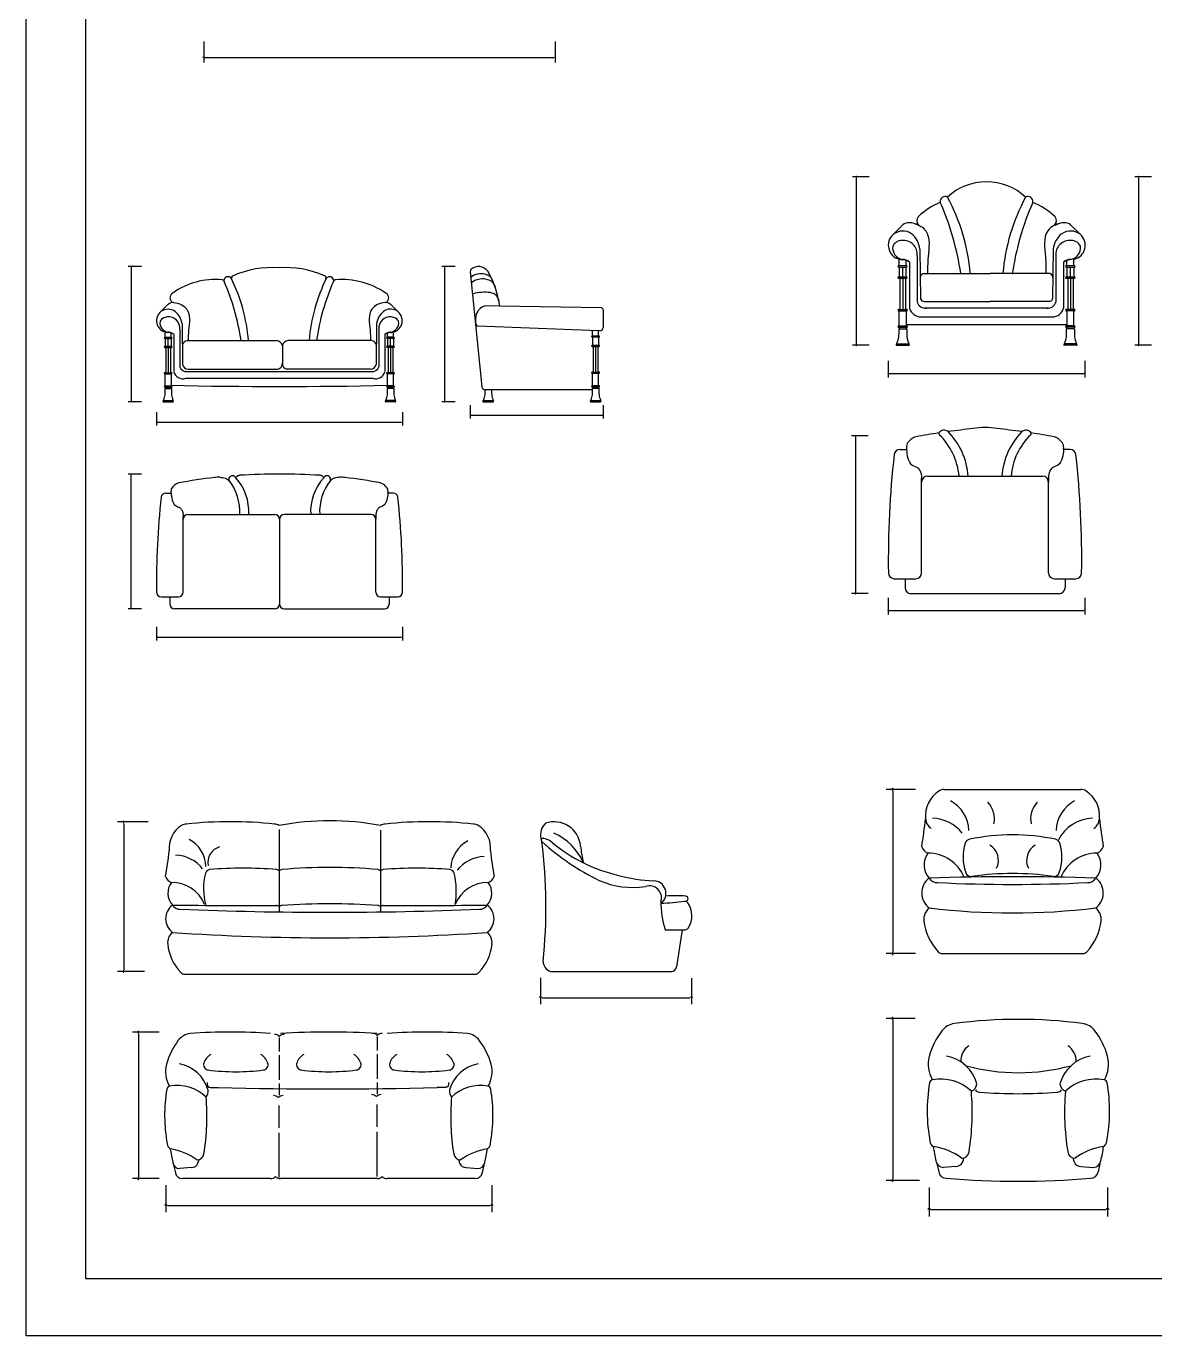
# Model space of a CAD drawing. Header units: inches. Extents: x 11.4 to 53.9, y 10.8 to 35.6.
# Drawn here: x 11.38 to 17.8, y 10.85 to 18.3 of the extents above; entities that cross this region are included whole.
import ezdxf

# ---------------------------------------------------------------- set-up
doc = ezdxf.new("R2010")
doc.units = ezdxf.units.IN
doc.header["$MEASUREMENT"] = 0
for name, color, linetype in [('02', 2, 'Continuous'), ('1', 1, 'Continuous'), ('kadrbm', 4, 'Continuous')]:
    doc.layers.add(name, color=color, linetype=linetype)

# ---------------------------------------------------------------- blocks, each defined once
blk = doc.blocks.new('kadrbm')
at = {"layer": 'kadrbm', "color": 4}
blk.add_lwpolyline([(0, 0), (0, 24.7972), (21, 24.7972), (21, 0), (0, 0)], close=True, dxfattribs=at)
blk.add_lwpolyline([(20.6631, 0.3257), (20.6631, 24.4603), (0.3369, 24.4603), (0.3369, 0.3257), (20.6631, 0.3257)], dxfattribs=at)

msp = doc.modelspace()

# ---------------------------------------------------------------- linework, layer by layer
at = {"layer": '02'}
for p, q in [((12.386, 18.2115), (12.386, 18.0912)), ((14.386, 18.2115), (14.386, 18.0912)), ((16.2819, 16.3933), (16.2819, 16.2982)), ((17.4002, 16.3933), (17.4002, 16.2982)), ((12.1173, 16.1016), (12.1173, 16.0254)), ((13.5173, 16.1016), (13.5173, 16.0254)), ((16.2819, 15.0455), (16.2819, 14.9504)), ((17.4002, 15.0455), (17.4002, 14.9504)), ((12.1173, 14.8796), (12.1173, 14.8033)), ((13.5173, 14.8796), (13.5173, 14.8033))]:
    msp.add_line(p, q, dxfattribs=at)
at = {"layer": '1'}
for p, q in [((12.3931, 18.1194), (14.379, 18.1194)), ((16.1735, 17.4417), (16.0784, 17.4417)), ((17.78, 17.4417), (17.6848, 17.4417)), ((16.1016, 16.488), (16.1016, 17.4359)), ((17.708, 16.488), (17.708, 17.4359)), ((16.3652, 17.1673), (16.309, 17.1129)), ((17.3192, 17.1673), (17.3754, 17.1129)), ((16.4467, 16.9919), (16.4467, 16.7286)), ((16.4618, 17.0301), (16.4651, 16.7464)), ((17.2203, 17.0301), (17.217, 16.7464)), ((17.2354, 16.9919), (17.2354, 16.7286)), ((12.0323, 16.9306), (11.956, 16.9306)), ((11.9746, 16.1658), (11.9746, 16.926)), ((13.8166, 16.9306), (13.7403, 16.9306)), ((13.7589, 16.1658), (13.7589, 16.926)), ((16.341, 16.9357), (16.3842, 16.9357)), ((16.341, 16.9274), (16.3842, 16.9274)), ((16.344, 16.9357), (16.344, 16.9719)), ((16.344, 16.9719), (16.3623, 16.9694)), ((16.344, 16.9274), (16.344, 16.8722)), ((16.3639, 16.8722), (16.3639, 16.9274)), ((16.3812, 16.9274), (16.3812, 16.8722)), ((16.3842, 16.9357), (16.3842, 16.9651)), ((16.403, 16.9558), (16.403, 16.6937)), ((17.279, 16.9558), (17.279, 16.6937)), ((17.2949, 16.9357), (17.3411, 16.9357)), ((17.2949, 16.9274), (17.3411, 16.9274)), ((17.2979, 16.9357), (17.2979, 16.9651)), ((17.2979, 16.9274), (17.2979, 16.8722)), ((17.3182, 16.8722), (17.3182, 16.9274)), ((17.3381, 16.9357), (17.3381, 16.9719)), ((17.3381, 16.9274), (17.3381, 16.8722)), ((13.9029, 16.9013), (13.9697, 16.2461)), ((16.341, 16.8722), (16.3842, 16.8722)), ((16.341, 16.8639), (16.3842, 16.8639)), ((16.3483, 16.8639), (16.3483, 16.6864)), ((16.3639, 16.8639), (16.3639, 16.6864)), ((16.3795, 16.8639), (16.3795, 16.6864)), ((16.4862, 16.8909), (16.8624, 16.8908)), ((17.2036, 16.8908), (16.8624, 16.8908)), ((17.2949, 16.8722), (17.3411, 16.8722)), ((17.2949, 16.8639), (17.3411, 16.8639)), ((17.3026, 16.8639), (17.3026, 16.6864)), ((17.3182, 16.8639), (17.3182, 16.6864)), ((17.3338, 16.8639), (17.3338, 16.6864)), ((12.1847, 16.7155), (12.1393, 16.6715)), ((13.4483, 16.7155), (13.4937, 16.6715)), ((14.0698, 16.7057), (13.9893, 16.7071)), ((14.0644, 16.7373), (14.0698, 16.7057)), ((14.6502, 16.6954), (14.0698, 16.7057)), ((16.4865, 16.7315), (16.8624, 16.7314)), ((17.1941, 16.6944), (16.488, 16.6944)), ((17.2037, 16.7314), (16.8624, 16.7314)), ((14.6594, 16.6819), (14.6594, 16.5842)), ((16.341, 16.6864), (16.3872, 16.6864)), ((16.341, 16.6781), (16.3872, 16.6781)), ((16.344, 16.5932), (16.344, 16.6781)), ((16.3842, 16.6781), (16.3842, 16.5932)), ((16.4673, 16.6441), (17.2148, 16.6441)), ((17.3411, 16.6864), (17.2949, 16.6864)), ((17.3411, 16.6781), (17.2949, 16.6781)), ((17.2979, 16.6781), (17.2979, 16.5932)), ((17.3381, 16.5932), (17.3381, 16.6781)), ((12.1675, 16.528), (12.1675, 16.5574)), ((12.2001, 16.528), (12.2001, 16.5519)), ((12.2506, 16.5736), (12.2506, 16.3605)), ((12.2629, 16.6044), (12.2656, 16.3738)), ((13.3701, 16.6044), (13.3674, 16.3738)), ((13.3823, 16.5736), (13.3823, 16.3605)), ((13.4329, 16.528), (13.4329, 16.5519)), ((13.4654, 16.528), (13.4654, 16.5574)), ((13.9463, 16.5927), (14.6327, 16.5658)), ((14.5995, 16.5355), (14.5995, 16.567)), ((14.6406, 16.5654), (14.6327, 16.5658)), ((14.6327, 16.5355), (14.6327, 16.5658)), ((16.341, 16.5932), (16.3872, 16.5932)), ((16.341, 16.5849), (16.3872, 16.5849)), ((16.341, 16.5759), (16.3872, 16.5759)), ((16.344, 16.5849), (16.344, 16.5759)), ((17.2979, 16.5988), (16.3842, 16.5988)), ((16.3842, 16.5849), (16.3842, 16.5759)), ((17.3411, 16.5932), (17.2949, 16.5932)), ((17.3411, 16.5849), (17.2949, 16.5849)), ((17.3411, 16.5759), (17.2949, 16.5759)), ((17.2979, 16.5849), (17.2979, 16.5759)), ((17.3381, 16.5849), (17.3381, 16.5759)), ((12.1651, 16.528), (12.2025, 16.528)), ((12.1651, 16.5213), (12.2025, 16.5213)), ((12.1651, 16.4767), (12.2025, 16.4767)), ((12.1675, 16.5213), (12.1675, 16.4767)), ((12.1838, 16.4767), (12.1838, 16.5213)), ((12.2001, 16.5213), (12.2001, 16.4767)), ((12.2153, 16.5443), (12.2153, 16.3323)), ((12.2918, 16.5088), (12.8005, 16.5088)), ((12.8337, 16.4836), (12.8337, 16.3817)), ((13.3411, 16.5088), (12.8668, 16.5088)), ((13.4176, 16.5443), (13.4176, 16.3323)), ((13.4679, 16.528), (13.4304, 16.528)), ((13.4679, 16.5213), (13.4304, 16.5213)), ((13.4679, 16.4767), (13.4304, 16.4767)), ((13.4329, 16.5213), (13.4329, 16.4767)), ((13.4492, 16.4767), (13.4492, 16.5213)), ((13.4654, 16.5213), (13.4654, 16.4767)), ((14.597, 16.5355), (14.6351, 16.5355)), ((14.6351, 16.5286), (14.597, 16.5286)), ((14.597, 16.4831), (14.6351, 16.4831)), ((14.597, 16.4762), (14.6351, 16.4762)), ((14.5995, 16.5286), (14.5995, 16.4831)), ((14.6031, 16.4762), (14.6031, 16.3297)), ((14.6159, 16.4762), (14.6159, 16.3297)), ((14.6288, 16.4762), (14.6288, 16.3297)), ((14.6327, 16.5286), (14.6327, 16.4831)), ((16.1735, 16.4822), (16.0784, 16.4822)), ((16.3303, 16.4905), (16.398, 16.4905)), ((16.3303, 16.4822), (16.398, 16.4822)), ((17.3518, 16.4905), (17.2841, 16.4905)), ((17.3518, 16.4822), (17.2841, 16.4822)), ((17.78, 16.4822), (17.6848, 16.4822)), ((12.1651, 16.47), (12.2025, 16.47)), ((12.1711, 16.47), (12.1711, 16.3264)), ((12.1837, 16.47), (12.1837, 16.3264)), ((12.1963, 16.47), (12.1963, 16.3264)), ((13.4679, 16.47), (13.4304, 16.47)), ((13.4367, 16.47), (13.4367, 16.3264)), ((13.4493, 16.47), (13.4493, 16.3264)), ((13.4619, 16.47), (13.4619, 16.3264)), ((12.1651, 16.3264), (12.2025, 16.3264)), ((12.293, 16.3327), (13.34, 16.3327)), ((12.2986, 16.3458), (12.8064, 16.3458)), ((13.3344, 16.3458), (12.861, 16.3458)), ((13.4679, 16.3264), (13.4304, 16.3264)), ((14.597, 16.3297), (14.6351, 16.3297)), ((14.597, 16.3229), (14.6351, 16.3229)), ((14.5995, 16.2528), (14.5995, 16.3229)), ((14.6327, 16.2528), (14.6327, 16.3229)), ((16.2877, 16.3214), (17.3944, 16.3214)), ((12.1651, 16.3196), (12.2025, 16.3196)), ((12.1651, 16.251), (12.2025, 16.251)), ((12.1675, 16.251), (12.1675, 16.3196)), ((12.2001, 16.3196), (12.2001, 16.251)), ((12.284, 16.2948), (13.349, 16.2948)), ((13.4679, 16.3196), (13.4304, 16.3196)), ((13.4679, 16.251), (13.4304, 16.251)), ((13.4328, 16.2546), (13.4329, 16.3196)), ((13.4329, 16.2546), (13.4329, 16.251)), ((13.4654, 16.251), (13.4654, 16.3196)), ((14.597, 16.2528), (14.6351, 16.2528)), ((12.1651, 16.2442), (12.2025, 16.2442)), ((12.1651, 16.2369), (12.2025, 16.2369)), ((12.1675, 16.2442), (12.1675, 16.2369)), ((12.2001, 16.2442), (12.2001, 16.2369)), ((13.4679, 16.2442), (13.4304, 16.2442)), ((13.4679, 16.2369), (13.4304, 16.2369)), ((13.4329, 16.2442), (13.4329, 16.2369)), ((13.4654, 16.2442), (13.4654, 16.2369)), ((14.597, 16.2287), (13.9861, 16.2287)), ((14.597, 16.2459), (14.6351, 16.2459)), ((14.597, 16.2385), (14.6351, 16.2385)), ((14.5995, 16.2459), (14.5995, 16.2385)), ((14.6327, 16.2459), (14.6327, 16.2385)), ((12.0323, 16.1611), (11.956, 16.1611)), ((12.1565, 16.1678), (12.2113, 16.1678)), ((12.1565, 16.1611), (12.2113, 16.1611)), ((13.4765, 16.1678), (13.4217, 16.1678)), ((13.4765, 16.1611), (13.4217, 16.1611)), ((13.8166, 16.1611), (13.7403, 16.1611)), ((13.9028, 16.1425), (13.9028, 16.0662)), ((13.9772, 16.1679), (14.0331, 16.1679)), ((13.9772, 16.1611), (14.0331, 16.1611)), ((14.5882, 16.168), (14.6441, 16.168)), ((14.5882, 16.1611), (14.6441, 16.1611)), ((14.6594, 16.1425), (14.6594, 16.0662)), ((12.1219, 16.044), (13.5126, 16.044)), ((13.9074, 16.0848), (14.6548, 16.0848)), ((16.1673, 15.9672), (16.0722, 15.9672)), ((16.0954, 15.9614), (16.0954, 15.0691)), ((16.3487, 15.89), (16.3852, 15.89)), ((17.3159, 15.89), (17.2793, 15.89)), ((12.0317, 15.7481), (11.9555, 15.7481)), ((11.9741, 14.9875), (11.9741, 15.7434)), ((12.5684, 15.7287), (12.5621, 15.7354)), ((13.069, 15.7287), (13.0752, 15.7354)), ((16.4716, 15.1876), (16.4716, 15.7253)), ((16.5054, 15.7377), (17.1592, 15.7377)), ((17.193, 15.1876), (17.193, 15.7253)), ((12.1709, 15.6415), (12.2002, 15.6415)), ((13.4641, 15.6415), (13.4348, 15.6415)), ((12.2695, 15.0782), (12.2695, 15.5095)), ((12.2965, 15.5194), (12.7904, 15.5194)), ((13.3385, 15.5194), (12.8446, 15.5194)), ((13.3655, 15.0782), (13.3655, 15.5095)), ((12.8175, 15.4924), (12.8175, 15.0099)), ((16.3161, 15.1538), (16.4379, 15.1538)), ((16.377, 15.1538), (16.377, 15.1024)), ((17.2267, 15.1538), (17.3484, 15.1538)), ((17.2876, 15.1538), (17.2876, 15.1024)), ((16.1673, 15.0691), (16.0722, 15.0691)), ((17.2538, 15.0687), (16.4108, 15.0687)), ((12.0317, 14.9829), (11.9555, 14.9829)), ((12.1448, 15.0512), (12.2424, 15.0512)), ((12.1936, 15.0512), (12.1936, 15.0099)), ((12.7904, 14.9829), (12.2207, 14.9829)), ((12.8446, 14.9829), (13.4143, 14.9829)), ((13.3926, 15.0512), (13.4902, 15.0512)), ((13.4414, 15.0512), (13.4414, 15.0099)), ((16.2877, 14.9736), (17.3944, 14.9736)), ((12.1219, 14.8219), (13.5126, 14.8219)), ((16.4369, 13.9549), (16.2698, 13.9549)), ((16.3105, 13.0309), (16.3105, 13.9447)), ((16.6003, 13.9549), (17.377, 13.9549)), ((12.0696, 13.7706), (11.8963, 13.7706)), ((11.9335, 12.9285), (11.9335, 13.7613)), ((12.816, 13.7263), (12.816, 13.2578)), ((13.3919, 13.7232), (13.3919, 13.2578)), ((15.013, 13.1565), (15.1262, 13.1565)), ((15.109, 13.1565), (15.0772, 12.9448)), ((16.4369, 13.0207), (16.2698, 13.0207)), ((16.5898, 13.0207), (17.3875, 13.0207)), ((12.0491, 12.9192), (11.8963, 12.9192)), ((12.2773, 12.9037), (13.9306, 12.9037)), ((14.3605, 12.9192), (15.0474, 12.9192)), ((14.3025, 12.882), (14.3025, 12.7322)), ((15.1617, 12.8813), (15.1617, 12.7322)), ((14.3118, 12.7694), (15.1524, 12.7694)), ((16.4342, 12.6519), (16.2691, 12.6519)), ((16.3098, 11.7405), (16.3098, 12.6417)), ((12.1333, 12.5738), (11.9805, 12.5738)), ((12.0177, 11.7493), (12.0177, 12.5645)), ((12.8163, 12.5427), (12.8163, 12.4642)), ((13.374, 12.5482), (13.374, 12.4697)), ((13.374, 12.4489), (13.374, 12.3083)), ((12.8163, 12.4434), (12.8163, 12.3028)), ((12.8163, 12.282), (12.8163, 12.2158)), ((13.374, 12.2875), (13.374, 12.2213)), ((12.8163, 12.029), (12.8163, 12.1561)), ((13.374, 12.0345), (13.374, 12.1617)), ((12.8163, 11.746), (12.8163, 12.0012)), ((13.374, 11.7515), (13.374, 12.0067)), ((12.2151, 11.8182), (12.2252, 11.774)), ((12.316, 11.8028), (12.2501, 11.7977)), ((13.8799, 11.8028), (13.9458, 11.7977)), ((13.9808, 11.8182), (13.9707, 11.774)), ((16.5581, 11.8257), (16.5689, 11.7786)), ((16.6655, 11.8093), (16.5954, 11.8039)), ((17.3788, 11.8093), (17.4489, 11.8039)), ((17.4862, 11.8257), (17.4755, 11.7786)), ((12.1333, 11.74), (11.9805, 11.74)), ((12.1704, 11.7028), (12.1704, 11.55)), ((12.7661, 11.74), (12.2649, 11.74)), ((13.3735, 11.74), (12.8224, 11.74)), ((13.931, 11.74), (13.4298, 11.74)), ((14.0254, 11.7028), (14.0254, 11.55)), ((16.4598, 11.7303), (16.2691, 11.7303)), ((16.5144, 11.6897), (16.5144, 11.5238)), ((17.5299, 11.6897), (17.5299, 11.5238)), ((12.1797, 11.5872), (14.0162, 11.5872)), ((16.5246, 11.5645), (17.5197, 11.5645))]:
    msp.add_line(p, q, dxfattribs=at)
for points, const_width in [([(12.3896, 18.1194, 1), (12.3825, 18.1194, 1)], 0.00705), ([(16.1016, 17.4388, -1), (16.1016, 17.4446, -1)], 0.0058), ([(17.708, 17.4388, -1), (17.708, 17.4446, -1)], 0.0058), ([(11.9746, 16.9283, -1), (11.9746, 16.9329, -1)], 0.00465), ([(13.7589, 16.9283, -1), (13.7589, 16.9329, -1)], 0.00465), ([(16.2848, 16.3214, 1), (16.279, 16.3214, 1)], 0.0058), ([(12.1196, 16.044, 1), (12.115, 16.044, 1)], 0.00465), ([(13.9051, 16.0848, 1), (13.9005, 16.0848, 1)], 0.00465), ([(16.0954, 15.9643, -1), (16.0954, 15.9701, -1)], 0.0058), ([(11.9741, 15.7458, -1), (11.9741, 15.7504, -1)], 0.00465), ([(16.2848, 14.9736, 1), (16.279, 14.9736, 1)], 0.0058), ([(12.1196, 14.8219, 1), (12.115, 14.8219, 1)], 0.00465), ([(16.3105, 13.0258, 1), (16.3105, 13.0156, 1)], 0.0102), ([(11.9335, 12.9238, 1), (11.9335, 12.9145, 1)], 0.00929), ([(14.3072, 12.7694, 1), (14.2979, 12.7694, 1)], 0.00929), ([(12.0177, 11.7446, 1), (12.0177, 11.7353, 1)], 0.00929), ([(16.3098, 11.7354, 1), (16.3098, 11.7252, 1)], 0.0102), ([(12.1751, 11.5872, 1), (12.1658, 11.5872, 1)], 0.00929), ([(16.5195, 11.5645, 1), (16.5093, 11.5645, 1)], 0.0102)]:
    msp.add_lwpolyline(points, format="xyb", dxfattribs=dict(at, const_width=const_width))
for points in [[(14.3896, 18.1194, 0.00705, 0.00705, 1), (14.3825, 18.1194, 0, 0, 0)], [(16.1016, 16.4793, 0.0058, 0.0058, -1), (16.1016, 16.4851, 0, 0, 0)], [(17.708, 16.4793, 0.0058, 0.0058, -1), (17.708, 16.4851, 0, 0, 0)], [(17.4031, 16.3214, 0.0058, 0.0058, 1), (17.3973, 16.3214, 0, 0, 0)], [(11.9746, 16.1588, 0.00465, 0.00465, -1), (11.9746, 16.1634, 0, 0, 0)], [(13.7589, 16.1588, 0.00465, 0.00465, -1), (13.7589, 16.1634, 0, 0, 0)], [(13.5196, 16.044, 0.00465, 0.00465, 1), (13.515, 16.044, 0, 0, 0)], [(14.6617, 16.0848, 0.00465, 0.00465, 1), (14.6571, 16.0848, 0, 0, 0)], [(16.0954, 15.0662, 0.0058, 0.0058, -1), (16.0954, 15.072, 0, 0, 0)], [(11.9741, 14.9805, 0.00465, 0.00465, -1), (11.9741, 14.9852, 0, 0, 0)], [(17.4031, 14.9736, 0.0058, 0.0058, 1), (17.3973, 14.9736, 0, 0, 0)], [(13.5196, 14.8219, 0.00465, 0.00465, 1), (13.515, 14.8219, 0, 0, 0)], [(16.3105, 13.96, 0.0102, 0.0102, 1), (16.3105, 13.9498, 0, 0, 0)], [(11.9335, 13.7753, 0.00929, 0.00929, 1), (11.9335, 13.766, 0, 0, 0)], [(15.1664, 12.7694, 0.00929, 0.00929, 1), (15.1571, 12.7694, 0, 0, 0)], [(16.3098, 12.657, 0.0102, 0.0102, 1), (16.3098, 12.6468, 0, 0, 0)], [(12.0177, 12.5784, 0.00929, 0.00929, 1), (12.0177, 12.5691, 0, 0, 0)], [(14.0301, 11.5872, 0.00929, 0.00929, 1), (14.0208, 11.5872, 0, 0, 0)], [(17.535, 11.5645, 0.0102, 0.0102, 1), (17.5248, 11.5645, 0, 0, 0)]]:
    msp.add_lwpolyline(points, format="xyseb", dxfattribs=at)
for centre, radius, start, end in [((16.8399, 17.0892), 0.3234, 90.02076, 133.16905), ((16.8422, 17.0891), 0.3235, 46.83284, 90.43395), ((16.7329, 16.9178), 0.4088, 112.36279, 133.57609), ((16.6047, 17.3008), 0.0281, 60.1474, 190.54297), ((15.1162, 16.6529), 1.5963, 8.57102, 23.74821), ((15.6467, 16.7991), 1.1053, 4.76235, 28.42558), ((18.0361, 16.7989), 1.106, 151.58477, 175.23412), ((18.5659, 16.6529), 1.5963, 156.25179, 171.42898), ((17.0773, 17.301), 0.0279, 349.23655, 119.95436), ((16.9492, 16.9178), 0.4088, 46.42391, 67.63721), ((16.3969, 17.1345), 0.0456, 84.07318, 134.05233), ((16.3968, 17.0507), 0.1293, 63.86201, 87.87281), ((16.48, 17.1919), 0.0363, 142.66669, 223.85729), ((17.2021, 17.1919), 0.0363, 316.14271, 37.33331), ((17.2876, 17.0507), 0.1293, 92.12719, 116.13799), ((17.2875, 17.1345), 0.0456, 45.94767, 95.92682), ((16.3643, 17.0518), 0.0824, 132.10962, 255.74106), ((16.3528, 17.0273), 0.0492, 122.454, 157.73692), ((16.3646, 17.0444), 0.0882, 55.61161, 129.06068), ((16.3624, 17.0096), 0.0693, 92.71124, 121.3487), ((16.3671, 16.9993), 0.0799, 354.67934, 95.74864), ((16.3302, 17.0149), 0.1324, 6.55016, 50.55412), ((17.3519, 17.0149), 0.1324, 129.44588, 173.44984), ((17.315, 16.9993), 0.0799, 84.25136, 185.32066), ((17.3198, 17.0444), 0.0882, 50.93932, 124.38839), ((17.3197, 17.0096), 0.0693, 58.6513, 87.28876), ((17.3201, 17.0518), 0.0824, 284.25894, 47.89038), ((17.3293, 17.0273), 0.0492, 22.26308, 57.546), ((16.3723, 17.0365), 0.0657, 171.78543, 261.72941), ((17.3098, 17.0365), 0.0657, 278.27059, 8.21457), ((12.7756, 16.377), 0.5478, 86.04276, 113.90583), ((12.8512, 16.3774), 0.5474, 66.08477, 93.96227), ((13.9509, 16.8677), 0.0629, 34.57398, 134.17072), ((16.341, 16.9315), 0.00415, 90, 270), ((16.3578, 16.8882), 0.0813, 56.19417, 86.81708), ((16.3624, 16.9107), 0.0607, 47.89094, 89.51551), ((16.3842, 16.9315), 0.00415, 270, 90), ((17.3358, 16.8648), 0.1072, 87.50915, 121.94931), ((17.3197, 16.9107), 0.0607, 90.48449, 132.10906), ((17.2949, 16.9315), 0.00415, 90, 270), ((17.3411, 16.9315), 0.00415, 270, 90), ((12.4528, 16.4436), 0.4137, 84.88596, 125.84773), ((12.489, 16.8418), 0.0138, 20.71641, 87.18462), ((12.5241, 16.8493), 0.0234, 38.55739, 180.55354), ((12.5149, 16.8516), 0.0138, 200.71641, 203.74821), ((11.3198, 16.3258), 1.2918, 8.14301, 23.74821), ((11.6649, 16.4284), 0.9796, 4.70679, 26.3949), ((12.5575, 16.8646), 0.0138, 106.58459, 206.04366), ((13.9618, 16.4284), 0.9796, 153.6051, 175.29321), ((14.3069, 16.3258), 1.2918, 156.25179, 171.85699), ((13.0692, 16.8646), 0.0138, 333.95634, 73.41541), ((13.1025, 16.8493), 0.0234, 359.44646, 141.44261), ((13.1118, 16.8516), 0.0138, 336.25179, 339.28359), ((13.1377, 16.8418), 0.0138, 92.81538, 159.28359), ((13.1707, 16.4113), 0.4456, 55.58744, 94.32556), ((13.9169, 16.9027), 0.0141, 134.17072, 185.82228), ((13.9648, 16.7903), 0.0993, 76.44456, 126.27672), ((13.9764, 16.7479), 0.1125, 82.13592, 125.24083), ((13.566, 16.6466), 0.5066, 10.31287, 30.456), ((16.341, 16.868), 0.00415, 90, 270), ((16.3842, 16.868), 0.00415, 270, 90), ((16.4865, 16.8681), 0.0228, 90, 180), ((17.1956, 16.8681), 0.0228, 0, 90), ((17.2949, 16.868), 0.00415, 90, 270), ((17.3411, 16.868), 0.00415, 270, 90), ((12.2231, 16.7524), 0.0294, 115.40759, 244.46446), ((13.4099, 16.7524), 0.0294, 295.53554, 64.59241), ((13.9872, 16.5284), 0.2559, 83.15188, 105.45387), ((12.2104, 16.6889), 0.0369, 84.07318, 134.05233), ((13.4226, 16.6889), 0.0369, 45.94767, 95.92682), ((14.0156, 16.6177), 0.0932, 106.41758, 126.80785), ((14.2085, 16.2478), 0.4653, 76.98673, 77.15223), ((14.6447, 16.6817), 0.0147, 0.75674, 68.02625), ((16.4673, 16.7105), 0.0664, 194.657, 270), ((16.4927, 16.7417), 0.0479, 195.85753, 277.55429), ((16.4865, 16.7543), 0.0228, 200.41562, 270), ((17.1894, 16.7417), 0.0479, 262.44571, 344.14247), ((17.1956, 16.7543), 0.0228, 270, 0), ((17.2148, 16.7105), 0.0664, 270, 345.343), ((12.1846, 16.6224), 0.0672, 128.46987, 255.25357), ((12.1747, 16.6022), 0.0398, 122.454, 157.73692), ((12.1837, 16.6147), 0.0728, 55.87124, 124.12876), ((12.1825, 16.5879), 0.056, 92.71124, 121.3487), ((12.1863, 16.5795), 0.0646, 354.67934, 95.74864), ((12.1564, 16.5922), 0.1071, 6.55016, 50.55412), ((13.4765, 16.5922), 0.1071, 129.44588, 173.44984), ((13.4467, 16.5795), 0.0646, 84.25136, 185.32066), ((13.449, 16.622), 0.0667, 284.25894, 127.43731), ((13.4505, 16.5879), 0.056, 58.6513, 87.28876), ((13.4583, 16.6022), 0.0398, 22.26308, 57.546), ((14.034, 16.6268), 0.1015, 150.77211, 199.01129), ((13.9952, 16.646), 0.0583, 127.35055, 148.60704), ((16.341, 16.6823), 0.00415, 90, 270), ((16.3872, 16.6823), 0.00415, 270, 90), ((17.2949, 16.6823), 0.00415, 90, 270), ((17.3411, 16.6823), 0.00415, 270, 90), ((12.1905, 16.6096), 0.0532, 171.78543, 261.72941), ((12.1976, 16.7218), 0.1671, 259.62556, 264.76881), ((12.1787, 16.4897), 0.0658, 56.19417, 86.81708), ((12.1824, 16.5079), 0.0491, 47.89094, 89.51551), ((13.4506, 16.5079), 0.0491, 90.48449, 132.10906), ((13.4542, 16.4897), 0.0658, 93.18292, 123.80583), ((13.4429, 16.6663), 0.1112, 273.37651, 281.66854), ((13.4425, 16.6096), 0.0532, 278.27059, 8.21457), ((13.9471, 16.6068), 0.0141, 185.82228, 266.80901), ((14.6406, 16.5842), 0.0188, 270, 0), ((16.341, 16.5891), 0.00415, 90, 270), ((16.3872, 16.5891), 0.00415, 270, 90), ((17.2949, 16.5891), 0.00415, 90, 270), ((17.3411, 16.5891), 0.00415, 270, 90), ((12.1651, 16.5247), 0.00335, 90, 270), ((12.1651, 16.4733), 0.00335, 90, 270), ((12.2025, 16.5247), 0.00335, 270, 90), ((12.2025, 16.4733), 0.00335, 270, 90), ((12.2947, 16.4776), 0.0313, 95.27278, 162.41188), ((12.7978, 16.4708), 0.038, 19.56232, 85.94954), ((12.8695, 16.4708), 0.038, 94.05046, 160.43768), ((13.3383, 16.4776), 0.0313, 17.58812, 84.72722), ((13.4304, 16.5247), 0.00335, 90, 270), ((13.4304, 16.4733), 0.00335, 90, 270), ((13.4679, 16.5247), 0.00335, 270, 90), ((13.4679, 16.4733), 0.00335, 270, 90), ((14.597, 16.5321), 0.00342, 90, 270), ((14.597, 16.4796), 0.00342, 90, 270), ((14.6351, 16.5321), 0.00342, 270, 90), ((14.6351, 16.4796), 0.00342, 270, 90), ((16.3303, 16.4864), 0.00415, 90, 270), ((16.398, 16.4864), 0.00415, 270, 90), ((17.2841, 16.4864), 0.00415, 90, 270), ((17.3518, 16.4864), 0.00415, 270, 90), ((12.1651, 16.323), 0.00335, 90, 270), ((12.2025, 16.323), 0.00335, 270, 90), ((12.2673, 16.3458), 0.0537, 194.657, 288.07832), ((12.2879, 16.3711), 0.0387, 195.85753, 277.55429), ((12.2992, 16.3799), 0.0342, 190.32632, 269.01915), ((12.7988, 16.3799), 0.035, 282.65482, 2.86384), ((12.8686, 16.3799), 0.035, 177.13616, 257.34518), ((13.3338, 16.3799), 0.0342, 270.98085, 349.67368), ((13.3451, 16.3711), 0.0387, 262.44571, 344.14247), ((13.3657, 16.3458), 0.0537, 251.92168, 345.343), ((13.4304, 16.323), 0.00335, 90, 270), ((13.4679, 16.323), 0.00335, 270, 90), ((14.597, 16.3263), 0.00342, 90, 270), ((14.6351, 16.3263), 0.00342, 270, 90), ((12.1651, 16.2476), 0.00335, 90, 270), ((12.8164, 45.3428), 29.0947, 268.7862, 271.21408), ((12.2025, 16.2476), 0.00335, 270, 90), ((13.4304, 16.2476), 0.00335, 90, 270), ((13.4679, 16.2476), 0.00335, 270, 90), ((14.597, 16.2493), 0.00342, 90, 270), ((14.6351, 16.2493), 0.00342, 270, 90), ((13.9884, 16.2476), 0.0188, 184.33445, 270), ((12.1565, 16.1645), 0.00335, 90, 270), ((12.2113, 16.1645), 0.00335, 270, 90), ((13.4217, 16.1645), 0.00335, 90, 270), ((13.4765, 16.1645), 0.00335, 270, 90), ((13.9772, 16.1645), 0.00342, 90, 270), ((14.0331, 16.1645), 0.00342, 270, 90), ((14.5882, 16.1645), 0.00342, 90, 270), ((14.6441, 16.1645), 0.00342, 270, 90), ((16.4677, 15.8738), 0.0925, 108.19345, 148.60237), ((17.1175, 12.3014), 3.7227, 98.46611, 100.50476), ((16.5836, 15.9821), 0.0142, 174.26919, 216.34257), ((16.5989, 15.9647), 0.0349, 48.70913, 147.40779), ((16.3102, 15.7044), 0.3757, 5.08562, 45.78596), ((17.1175, 12.3014), 3.7227, 96.51559, 97.65081), ((16.3271, 15.704), 0.4115, 4.70418, 44.22493), ((16.8782, 14.9555), 1.0604, 92.48174, 99.94277), ((16.7864, 14.9555), 1.0604, 80.05723, 87.51826), ((17.3375, 15.704), 0.4115, 135.77507, 175.29582), ((16.547, 12.3014), 3.7227, 82.34919, 83.48441), ((17.3544, 15.7044), 0.3757, 134.21404, 174.91438), ((17.0657, 15.9647), 0.0349, 32.59221, 131.29087), ((17.081, 15.9821), 0.0142, 323.65743, 5.73081), ((16.547, 12.3014), 3.7227, 79.49524, 81.53389), ((17.1969, 15.8738), 0.0925, 31.39763, 71.80655), ((16.3487, 15.8562), 0.0338, 90, 173.61272), ((16.4551, 15.8985), 0.0704, 160.48286, 186.96903), ((17.2095, 15.8985), 0.0704, 353.03097, 19.51714), ((17.3159, 15.8562), 0.0338, 6.38728, 90), ((21.6438, 15.2635), 5.3619, 173.61272, 180.81606), ((12.0208, 15.2635), 5.3619, 359.18394, 6.38728), ((12.7875, 12.7635), 2.9856, 96.51559, 100.50476), ((12.4679, 15.6179), 0.1136, 85.27476, 99.73656), ((12.5492, 15.72), 0.0201, 50.16383, 201.1447), ((12.3545, 15.5352), 0.2885, 356.87113, 42.13638), ((12.8187, 11.6747), 4.0743, 86.78503, 93.21497), ((13.2829, 15.5352), 0.2885, 137.86362, 183.12887), ((13.0881, 15.72), 0.0201, 338.8553, 129.83617), ((13.1694, 15.6179), 0.1136, 80.26344, 94.72524), ((12.8498, 12.7635), 2.9856, 79.49524, 83.48441), ((16.5054, 15.7039), 0.0338, 90, 180), ((17.1592, 15.7039), 0.0338, 0, 90), ((12.2562, 15.6484), 0.0564, 160.48286, 186.96903), ((12.2663, 15.6286), 0.0742, 108.19345, 148.60237), ((12.3031, 15.5352), 0.2885, 356.87113, 37.98731), ((13.3343, 15.5352), 0.2885, 142.01269, 183.12887), ((13.3687, 15.6286), 0.0742, 31.39763, 87.12136), ((13.3788, 15.6484), 0.0564, 353.03097, 19.51714), ((16.4175, 15.1391), 4.3002, 173.61272, 180.81606), ((12.1709, 15.6145), 0.0271, 90, 173.61272), ((13.4641, 15.6145), 0.0271, 6.38728, 90), ((9.2175, 15.1391), 4.3002, 359.18394, 6.38728), ((12.2965, 15.4924), 0.0271, 90, 180), ((12.7904, 15.4924), 0.0271, 0, 90), ((12.8446, 15.4924), 0.0271, 90, 180), ((13.3385, 15.4924), 0.0271, 0, 90), ((16.3161, 15.1876), 0.0338, 180.81606, 270), ((16.4379, 15.1876), 0.0338, 270, 0), ((17.2267, 15.1876), 0.0338, 180, 270), ((17.3484, 15.1876), 0.0338, 270, 359.18394), ((12.1448, 15.0782), 0.0271, 180.81606, 270), ((12.2424, 15.0782), 0.0271, 270, 0), ((13.3926, 15.0782), 0.0271, 180, 270), ((13.4902, 15.0782), 0.0271, 270, 359.18394), ((16.4108, 15.1024), 0.0338, 180, 270), ((17.2538, 15.1024), 0.0338, 270, 0), ((12.2207, 15.0099), 0.0271, 180, 270), ((12.7904, 15.0099), 0.0271, 270, 0), ((12.8446, 15.0099), 0.0271, 180, 270), ((13.4143, 15.0099), 0.0271, 270, 0), ((16.6589, 13.8059), 0.1657, 121.92531, 186.34688), ((16.6003, 13.8999), 0.055, 90, 121.92531), ((17.377, 13.8999), 0.055, 58.07469, 90), ((17.3185, 13.8059), 0.1657, 353.65312, 58.07469), ((16.5407, 13.7131), 0.2002, 2.29799, 61.64964), ((16.7535, 13.7893), 0.1325, 346.93523, 44.77371), ((17.2239, 13.7893), 0.1325, 135.22629, 193.06477), ((17.4366, 13.7131), 0.2002, 118.35036, 177.70201), ((13.135, 14.1724), 3.3811, 350.74409, 353.46618), ((16.565, 13.7919), 0.0709, 183.47085, 236.52006), ((16.5267, 13.5676), 0.2236, 38.17161, 88.07592), ((17.4507, 13.5676), 0.2236, 91.92408, 153.36693), ((17.4124, 13.7919), 0.0709, 303.47994, 356.52915), ((20.8423, 14.1724), 3.3811, 186.53382, 189.25591), ((12.3404, 13.6216), 0.1515, 121.92531, 186.34688), ((12.2868, 13.7076), 0.0502, 90, 121.92531), ((12.5381, 11.4435), 2.3279, 83.80297, 96.19703), ((12.7894, 13.7076), 0.0502, 58.07469, 90), ((13.1039, 12.1687), 1.6075, 79.68171, 100.31829), ((13.4184, 13.7076), 0.0502, 90, 121.92531), ((13.6697, 11.4435), 2.3279, 83.80297, 96.19703), ((13.921, 13.7076), 0.0502, 58.07469, 90), ((13.8675, 13.6216), 0.1515, 353.65312, 58.07469), ((14.392, 13.6965), 0.0894, 132.66905, 193.29465), ((14.3811, 13.6209), 0.1497, 4.64003, 109.35471), ((12.216, 13.5095), 0.1831, 2.29799, 61.64964), ((13.9754, 13.5013), 0.1831, 118.35036, 177.70201), ((14.308, 13.5814), 0.0946, 49.85224, 91.75163), ((14.3459, 13.6788), 0.0409, 184.10734, 212.06692), ((15.2378, 14.6797), 1.3799, 227.81841, 244.19348), ((11.3497, 13.289), 2.9843, 353.99306, 7.08625), ((14.9487, 14.3473), 0.9041, 230.10997, 257.09665), ((14.246, 13.4064), 0.3281, 23.55811, 66.1377), ((16.9773, 13.5689), 0.2696, 162.6656, 198.86151), ((16.7514, 13.6394), 0.033, 101.45264, 162.6656), ((16.9887, 12.4684), 1.2277, 78.54736, 101.45264), ((16.8063, 13.551), 0.1022, 334.35908, 58.67326), ((17.1711, 13.551), 0.1022, 121.32674, 205.64092), ((17.2259, 13.6394), 0.033, 17.3344, 78.54736), ((17, 13.5689), 0.2696, 341.13849, 17.3344), ((9.1185, 13.9567), 3.0914, 350.74409, 353.46618), ((12.2195, 13.3765), 0.2044, 38.17161, 88.07592), ((12.504, 13.5379), 0.0945, 107.08923, 189.65708), ((13.9883, 13.3683), 0.2044, 91.92408, 141.82839), ((17.0893, 13.9567), 3.0914, 186.53382, 189.25591), ((15.285, 13.7141), 0.7591, 186.13313, 193.45212), ((16.5318, 13.6512), 0.0638, 200.78685, 247.73149), ((16.6012, 13.525), 0.1152, 144.35448, 220.69461), ((16.509, 13.3704), 0.2217, 22.52152, 90.35615), ((17.4683, 13.3704), 0.2217, 89.64385, 157.47848), ((17.3761, 13.525), 0.1152, 319.30539, 35.64552), ((17.4455, 13.6512), 0.0638, 292.26851, 339.21315), ((12.425, 13.4693), 0.0301, 101.45264, 162.6656), ((12.61, 11.2125), 2.2943, 85.22566, 94.77434), ((12.795, 13.4693), 0.0301, 45.78766, 78.54736), ((12.837, 13.4693), 0.0301, 101.45264, 134.21234), ((13.1039, 10.4676), 3.0436, 84.8557, 95.1443), ((13.3708, 13.4693), 0.0301, 45.78766, 78.54736), ((13.4129, 13.4693), 0.0301, 101.45264, 134.21234), ((13.5978, 11.2125), 2.2943, 85.22566, 94.77434), ((13.7828, 13.4693), 0.0301, 17.3344, 78.54736), ((12.2242, 13.4801), 0.0584, 200.78685, 247.73149), ((12.2877, 13.3647), 0.1053, 144.35448, 220.69461), ((12.2033, 13.2234), 0.2027, 22.52152, 90.35615), ((12.7312, 13.3904), 0.3463, 165.28775, 195.92549), ((13.3768, 13.3758), 0.4467, 350.36052, 13.2645), ((14.0045, 13.2234), 0.2027, 89.64385, 157.47848), ((13.9202, 13.3647), 0.1053, 319.30539, 35.64552), ((13.9836, 13.4801), 0.0584, 292.26851, 339.21315), ((14.8313, 13.882), 0.4852, 246.39619, 278.19154), ((14.9905, 14.3636), 0.93, 254.81131, 267.3276), ((14.9459, 13.3637), 0.0709, 306.54502, 89.01069), ((16.5774, 13.3656), 0.1055, 127.01201, 233.91089), ((16.9887, -0.3576), 13.8156, 88.03061, 91.96939), ((16.5588, 13.4781), 0.0531, 212.1588, 273.42201), ((16.9887, 21.8102), 8.3959, 267.08719, 272.91281), ((16.7534, 13.4924), 0.033, 198.86151, 278.2286), ((16.9887, 11.8655), 1.6109, 81.7714, 98.2286), ((17.2239, 13.4924), 0.033, 261.7714, 341.13849), ((17.4185, 13.4781), 0.0531, 266.57799, 327.8412), ((17.3999, 13.3656), 0.1055, 306.08911, 52.98799), ((14.9243, 13.339), 0.0671, 342.44888, 110.75125), ((15.0752, 12.6216), 0.7286, 85.7, 94.7392), ((15.1267, 13.3328), 0.0157, 284.34827, 78.7459), ((12.2659, 13.219), 0.0965, 127.01201, 233.91089), ((12.2489, 13.3219), 0.0486, 212.1588, 273.42201), ((13.1039, 217.3342), 204.0401, 269.748369, 269.915616), ((13.1039, 33.7726), 20.5168, 267.61975, 272.38025), ((12.802, 13.2764), 0.018, 39.14984, 94.32216), ((12.83, 13.2764), 0.018, 85.67784, 140.85016), ((13.1039, 9.5086), 3.7955, 85.8814, 94.1186), ((13.3779, 13.2764), 0.018, 39.14984, 94.32216), ((13.4058, 13.2764), 0.018, 85.67784, 140.85016), ((13.1039, 217.3342), 204.0401, 270.084384, 270.251631), ((13.9589, 13.3219), 0.0486, 266.57799, 327.8412), ((13.9419, 13.219), 0.0965, 306.08911, 52.98799), ((15.4548, 13.3068), 0.4667, 178.53243, 198.78109), ((14.9064, 15.0132), 1.7084, 272.74186, 277.3158), ((15.124, 13.2986), 0.0201, 35.73646, 89.99998), ((15.0369, 13.236), 0.1274, 326.42093, 35.73646), ((16.5633, 13.2173), 0.0792, 127.32043, 186.96779), ((16.9887, 17.2524), 4.0002, 263.20322, 276.79678), ((17.414, 13.2173), 0.0792, 353.03221, 52.67957), ((16.785, 13.2388), 0.3019, 185.91157, 223.48964), ((17.1924, 13.2388), 0.3019, 316.51036, 354.08843), ((12.253, 13.0834), 0.0724, 127.32043, 186.96779), ((13.1039, 26.1971), 13.0867, 266.07912, 273.92088), ((13.9548, 13.0834), 0.0724, 353.03221, 52.67957), ((15.1262, 13.1766), 0.0201, 270, 326.42093), ((12.4557, 13.1031), 0.2761, 185.91157, 223.48964), ((13.7522, 13.1031), 0.2761, 316.51036, 354.08843), ((14.3778, 12.9768), 0.0602, 180.13489, 253.32457), ((16.5898, 13.0537), 0.033, 223.48964, 270), ((17.3875, 13.0537), 0.033, 270, 316.51036), ((12.2773, 12.9338), 0.0301, 223.48964, 270), ((13.9306, 12.9338), 0.0301, 270, 316.51036), ((15.0474, 12.9493), 0.0301, 270, 351.4533), ((16.672, 12.5166), 0.107, 97.5415, 143.18488), ((17.0222, 9.8713), 2.7753, 82.4585, 97.5415), ((17.3724, 12.5166), 0.107, 36.81512, 82.4585), ((12.5777, 12.2756), 0.4199, 143.18488, 164.02036), ((12.322, 12.467), 0.1005, 97.5415, 143.18488), ((12.5374, 8.9448), 3.629, 86.38803, 93.61197), ((12.7882, 12.5209), 0.0402, 45.48914, 90), ((12.8445, 12.5209), 0.0402, 90, 134.51086), ((13.0979, 7.8003), 4.7742, 86.69135, 93.30865), ((13.3459, 12.5264), 0.0402, 45.48914, 90), ((13.4022, 12.5264), 0.0402, 90, 134.51086), ((13.6585, 8.9448), 3.629, 86.38803, 93.61197), ((13.8739, 12.467), 0.1005, 36.81512, 82.4585), ((13.6182, 12.2756), 0.4199, 15.97964, 36.81512), ((16.9443, 12.3128), 0.4471, 143.18488, 164.02036), ((17.1001, 12.3128), 0.4471, 15.97964, 36.81512), ((12.4745, 12.3688), 0.0925, 121.74937, 161.50488), ((12.663, 12.3688), 0.0925, 18.49512, 58.25063), ((13.0037, 12.3688), 0.0925, 121.74937, 161.50488), ((13.1922, 12.3688), 0.0925, 18.49512, 58.25063), ((13.5329, 12.3688), 0.0925, 121.74937, 161.50488), ((13.7214, 12.3688), 0.0925, 18.49512, 58.25063), ((16.7926, 12.412), 0.0985, 121.74937, 184.03348), ((17.2518, 12.412), 0.0985, 355.96652, 58.25063), ((12.3351, 12.3499), 0.1663, 165.61563, 210.3097), ((12.2099, 12.1885), 0.2082, 15.3739, 79.25049), ((12.4153, 12.3886), 0.0301, 161.50488, 263.56123), ((12.7222, 12.3886), 0.0301, 276.43877, 18.49512), ((12.9445, 12.3886), 0.0301, 161.50488, 263.56123), ((13.2514, 12.3886), 0.0301, 276.43877, 18.49512), ((13.4737, 12.3886), 0.0301, 161.50488, 263.56123), ((13.7806, 12.3886), 0.0301, 276.43877, 18.49512), ((13.986, 12.1885), 0.2082, 100.74951, 164.6261), ((13.8608, 12.3499), 0.1663, 329.6903, 14.38437), ((16.6859, 12.3919), 0.1771, 165.61563, 210.3097), ((16.5723, 12.22), 0.2217, 15.3739, 79.25049), ((17.0222, 13.4926), 1.1495, 254.89127, 285.10873), ((17.4721, 12.22), 0.2217, 100.74951, 164.6261), ((17.3584, 12.3919), 0.1771, 329.6903, 14.38437), ((12.5687, 13.5733), 1.2248, 262.64378, 277.35622), ((13.0979, 13.5733), 1.2248, 262.64378, 277.35622), ((13.6272, 13.5733), 1.2248, 262.64378, 277.35622), ((16.5377, 12.2816), 0.0214, 100.38551, 170.46007), ((16.5797, 12.0524), 0.2545, 46.57018, 100.38551), ((17.4646, 12.0524), 0.2545, 79.61449, 133.42982), ((17.5066, 12.2816), 0.0214, 9.53993, 79.61449), ((13.0647, 12.1004), 0.9011, 170.46007, 190.40989), ((12.1959, 12.2464), 0.0201, 100.38551, 170.46007), ((12.2354, 12.0311), 0.2389, 46.57018, 100.38551), ((12.3595, 12.237), 0.0516, 321.12535, 7.41119), ((13.0924, 35.6419), 23.3915, 268.47331, 271.52669), ((13.8364, 12.237), 0.0516, 172.58881, 218.87465), ((13.9605, 12.0311), 0.2389, 79.61449, 133.42982), ((14, 12.2464), 0.0201, 9.53993, 79.61449), ((13.1312, 12.1004), 0.9011, 349.59011, 9.53993), ((17.4629, 12.1261), 0.9596, 170.46007, 190.40989), ((15.351, 12.1185), 1.4086, 350.77572, 4.83457), ((16.7327, 12.2864), 0.0539, 294.05721, 351.87839), ((16.7984, 12.2556), 0.023, 204.80086, 274.32799), ((17.0222, 14.9459), 2.7223, 265.32109, 274.67891), ((17.2459, 12.2556), 0.023, 265.67201, 335.19914), ((17.3116, 12.2864), 0.0539, 188.12161, 245.94279), ((18.6933, 12.1185), 1.4086, 175.16543, 189.22428), ((16.5814, 12.1261), 0.9596, 349.59011, 9.53993), ((11.0816, 12.0931), 1.3227, 350.77572, 4.83457), ((12.7826, 12.1727), 0.0402, 45.48914, 90), ((12.839, 12.1727), 0.0402, 90, 134.51086), ((13.3403, 12.1782), 0.0402, 45.48914, 90), ((13.3967, 12.1782), 0.0402, 90, 134.51086), ((15.1143, 12.0931), 1.3227, 175.16543, 189.22428), ((12.2129, 11.9397), 0.0345, 183.50997, 240.001), ((13.983, 11.9397), 0.0345, 299.999, 356.49003), ((16.5558, 11.955), 0.0368, 183.50997, 240.001), ((17.4885, 11.955), 0.0368, 299.999, 356.49003), ((12.1452, 11.5708), 0.3427, 53.80589, 81.53484), ((12.9428, 12.0108), 0.7539, 187.70401, 193.69785), ((12.3476, 11.8876), 0.0402, 270, 350.77572), ((13.8483, 11.8876), 0.0402, 189.22428, 270), ((14.0507, 11.5708), 0.3427, 98.46516, 126.19411), ((13.2531, 12.0108), 0.7539, 346.30215, 352.29599), ((17.333, 12.0308), 0.8028, 187.70401, 193.69785), ((16.4837, 11.5622), 0.3649, 53.80589, 81.53484), ((16.6992, 11.8995), 0.0428, 270, 350.77572), ((16.6235, 11.869), 0.0882, 338.04246, 353.06967), ((17.3451, 11.8995), 0.0428, 189.22428, 270), ((17.4209, 11.869), 0.0882, 186.93033, 201.95754), ((17.5606, 11.5622), 0.3649, 98.46516, 126.19411), ((16.7113, 12.0308), 0.8028, 346.30215, 352.29599), ((12.2501, 11.8379), 0.0402, 188.05388, 270), ((12.316, 11.843), 0.0402, 270, 338.04246), ((12.2765, 11.8589), 0.0828, 338.04246, 353.06967), ((13.9194, 11.8589), 0.0828, 186.93033, 201.95754), ((13.8799, 11.843), 0.0402, 201.95754, 270), ((13.9458, 11.8379), 0.0402, 270, 351.94614), ((16.5954, 11.8467), 0.0428, 188.05388, 270), ((16.6111, 11.7852), 0.0428, 188.86966, 270), ((16.6655, 11.8521), 0.0428, 270, 338.04246), ((17.3788, 11.8521), 0.0428, 201.95754, 270), ((17.4332, 11.7852), 0.0428, 270, 351.13034), ((17.4489, 11.8467), 0.0428, 270, 351.94612), ((12.2649, 11.7802), 0.0402, 188.86966, 270), ((12.7661, 11.7802), 0.0402, 270, 314.51086), ((12.8224, 11.7802), 0.0402, 225.48914, 270), ((13.3735, 11.7802), 0.0402, 270, 314.51086), ((13.4298, 11.7802), 0.0402, 225.48914, 270), ((13.931, 11.7802), 0.0402, 270, 351.13034), ((17.0222, 16.5894), 4.8644, 265.15295, 274.84705)]:
    msp.add_arc(centre, radius, start, end, dxfattribs=at)
for points, knots in [([(16.4538, 17.1667), (16.4207, 17.1779), (16.4554, 17.1707), (16.527, 17.1135), (16.5068, 17.0101), (16.5054, 16.9354), (16.5058, 16.8908)], [3.215233, 3.215233, 3.215233, 3.215233, 8.210781, 12.551013, 25.68928, 31.946493, 31.946493, 31.946493, 31.946493]), ([(17.2306, 17.1667), (17.2637, 17.1779), (17.229, 17.1707), (17.1574, 17.1135), (17.1776, 17.0101), (17.1789, 16.9354), (17.1786, 16.8908)], [3.215233, 3.215233, 3.215233, 3.215233, 8.210781, 12.551013, 25.68928, 31.946493, 31.946493, 31.946493, 31.946493]), ([(13.9881, 16.8868), (13.9949, 16.8852), (14.0125, 16.8809), (14.0221, 16.8656), (14.0275, 16.8555)], [0, 0, 0, 0, 2.154117, 5.58462, 5.58462, 5.58462, 5.58462]), ([(14.0177, 16.7824), (14.0273, 16.7803), (14.0423, 16.7771), (14.0613, 16.7517), (14.0667, 16.731), (14.0644, 16.7373)], [0, 0, 0, 0, 2.999766, 4.675249, 9.752709, 9.752709, 9.752709, 9.752709]), ([(12.2142, 16.7256), (12.2297, 16.724), (12.2577, 16.7182), (12.3156, 16.6719), (12.2993, 16.5883), (12.2982, 16.5279), (12.2985, 16.5088)], [3.215233, 3.215233, 3.215233, 3.215233, 8.210781, 12.551013, 25.68928, 31.946493, 31.946493, 31.946493, 31.946493]), ([(13.4188, 16.7256), (13.4033, 16.724), (13.3752, 16.7182), (13.3173, 16.6719), (13.3337, 16.5883), (13.3348, 16.5279), (13.3345, 16.5088)], [3.215233, 3.215233, 3.215233, 3.215233, 8.210781, 12.551013, 25.68928, 31.946493, 31.946493, 31.946493, 31.946493]), ([(16.341, 16.5759), (16.3411, 16.5674), (16.3411, 16.546), (16.3396, 16.5169), (16.3311, 16.4977), (16.3302, 16.4905)], [0.686371, 0.686371, 0.686371, 0.686371, 2.923119, 6.332426, 8.266338, 8.266338, 8.266338, 8.266338]), ([(16.3871, 16.5759), (16.3871, 16.5674), (16.3871, 16.546), (16.3885, 16.5169), (16.397, 16.4977), (16.398, 16.4905)], [0.686371, 0.686371, 0.686371, 0.686371, 2.923119, 6.332426, 8.26611, 8.26611, 8.26611, 8.26611]), ([(17.2949, 16.5759), (17.295, 16.5674), (17.295, 16.546), (17.2935, 16.5169), (17.2851, 16.4977), (17.2841, 16.4905)], [0.686371, 0.686371, 0.686371, 0.686371, 2.923119, 6.332426, 8.26611, 8.26611, 8.26611, 8.26611]), ([(17.3411, 16.5759), (17.341, 16.5674), (17.341, 16.546), (17.3425, 16.5169), (17.351, 16.4977), (17.3519, 16.4905)], [0.686371, 0.686371, 0.686371, 0.686371, 2.923119, 6.332426, 8.266338, 8.266338, 8.266338, 8.266338]), ([(12.1651, 16.2369), (12.1652, 16.2301), (12.1652, 16.2127), (12.164, 16.1892), (12.1572, 16.1737), (12.1564, 16.1678)], [0.686371, 0.686371, 0.686371, 0.686371, 2.923119, 6.332426, 8.266338, 8.266338, 8.266338, 8.266338]), ([(12.2025, 16.2369), (12.2024, 16.2301), (12.2024, 16.2127), (12.2036, 16.1892), (12.2105, 16.1737), (12.2113, 16.1678)], [0.686371, 0.686371, 0.686371, 0.686371, 2.923119, 6.332426, 8.26611, 8.26611, 8.26611, 8.26611]), ([(13.4305, 16.2369), (13.4305, 16.2301), (13.4305, 16.2127), (13.4294, 16.1892), (13.4225, 16.1737), (13.4217, 16.1678)], [0.686371, 0.686371, 0.686371, 0.686371, 2.923119, 6.332426, 8.26611, 8.26611, 8.26611, 8.26611]), ([(13.4678, 16.2369), (13.4678, 16.2301), (13.4678, 16.2127), (13.4689, 16.1892), (13.4758, 16.1737), (13.4766, 16.1678)], [0.686371, 0.686371, 0.686371, 0.686371, 2.923119, 6.332426, 8.266338, 8.266338, 8.266338, 8.266338]), ([(13.9861, 16.2289), (13.9861, 16.225), (13.986, 16.2105), (13.9849, 16.1897), (13.9779, 16.1739), (13.9771, 16.1679)], [1.704523, 1.704523, 1.704523, 1.704523, 2.923119, 6.332426, 8.266338, 8.266338, 8.266338, 8.266338]), ([(14.0242, 16.2287), (14.0242, 16.2249), (14.0243, 16.2104), (14.0253, 16.1897), (14.0323, 16.1739), (14.0331, 16.1679)], [1.719921, 1.719921, 1.719921, 1.719921, 2.923119, 6.332426, 8.26611, 8.26611, 8.26611, 8.26611]), ([(14.597, 16.2385), (14.5971, 16.2315), (14.5971, 16.2137), (14.5959, 16.1897), (14.5889, 16.1739), (14.588, 16.168)], [0.686371, 0.686371, 0.686371, 0.686371, 2.923119, 6.332426, 8.266338, 8.266338, 8.266338, 8.266338]), ([(14.6351, 16.2385), (14.6351, 16.2315), (14.635, 16.2137), (14.6363, 16.1897), (14.6433, 16.1739), (14.6441, 16.168)], [0.686371, 0.686371, 0.686371, 0.686371, 2.923119, 6.332426, 8.26611, 8.26611, 8.26611, 8.26611])]:
    msp.add_open_spline(points, degree=3, knots=knots, dxfattribs=at)
for points in [[(13.9918, 16.8594), (14.0234, 16.8469), (14.0448, 16.8124)], [(16.3852, 15.89), (16.3932, 15.8401), (16.4171, 15.801), (16.4507, 15.7848), (16.4638, 15.7663), (16.4716, 15.7039)], [(17.2793, 15.89), (17.2714, 15.8401), (17.2475, 15.801), (17.2138, 15.7848), (17.2008, 15.7663), (17.193, 15.7039)], [(12.4773, 15.7311), (12.5075, 15.7266), (12.5304, 15.7127)], [(12.5684, 15.7287), (12.5729, 15.7362), (12.5795, 15.7402), (12.5827, 15.7413), (12.5902, 15.7426)], [(13.069, 15.7287), (13.0645, 15.7362), (13.0578, 15.7402), (13.0547, 15.7413), (13.0472, 15.7426)], [(13.1601, 15.7311), (13.1298, 15.7266), (13.1069, 15.7127)], [(12.2002, 15.6415), (12.2066, 15.6016), (12.2257, 15.5702), (12.2527, 15.5572), (12.2632, 15.5424), (12.2695, 15.4924)], [(13.4348, 15.6415), (13.4284, 15.6016), (13.4093, 15.5702), (13.3823, 15.5572), (13.3718, 15.5424), (13.3655, 15.4924)], [(12.4051, 12.2879), (12.4107, 12.2634), (12.4283, 12.2592), (12.4692, 12.2588)], [(13.7797, 12.2879), (13.7741, 12.2634), (13.7566, 12.2592), (13.7156, 12.2588)]]:
    msp.add_spline(points, degree=3, dxfattribs=at)
for points in [[(16.3299, 16.4822), (16.3299, 16.4822), (16.3299, 16.4822), (16.3299, 16.4822)], [(17.3522, 16.4822), (17.3522, 16.4822), (17.3522, 16.4822), (17.3522, 16.4822)], [(12.1561, 16.1611), (12.1561, 16.1611), (12.1561, 16.1611), (12.1561, 16.1611)], [(13.4768, 16.1611), (13.4768, 16.1611), (13.4768, 16.1611), (13.4768, 16.1611)], [(13.9769, 16.1611), (13.9769, 16.1611), (13.9769, 16.1611), (13.9769, 16.1611)], [(14.5878, 16.1611), (14.5878, 16.1611), (14.5878, 16.1611), (14.5878, 16.1611)]]:
    msp.add_open_spline(points, degree=3, dxfattribs=at)
for p in [(16.6922, 16.8908), (16.9899, 16.8908)]:
    msp.add_point(p, dxfattribs=at)

# ---------------------------------------------------------------- block references
at = {"layer": 'kadrbm'}
msp.add_blockref('kadrbm', (11.376, 10.8457), dxfattribs=at)

doc.saveas('drawing.dxf')
